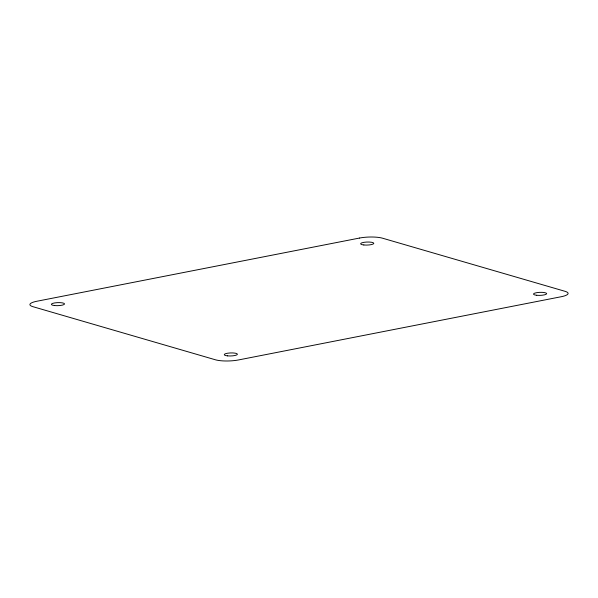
<?xml version="1.0" encoding="UTF-8"?>
<svg xmlns="http://www.w3.org/2000/svg" width="598" height="598" viewBox="0 0 598 598"><rect width="100%" height="100%" fill="white"/><g stroke="black" fill="none" stroke-linecap="round" stroke-linejoin="round"><path stroke-width="0.9" d="M359.51 238.049L36.807 301.265A16.535 3.805 -1.9 0 0 32.965 306.692L215.444 359.794A16.535 3.805 -1.9 0 0 238.49 359.951L561.193 296.735A16.535 3.805 -1.9 0 0 565.035 291.308L382.556 238.206A16.535 3.805 -1.9 0 0 359.51 238.049M363.838 244.971A6.615 1.525 -1.9 0 0 373.802 243.364A6.615 1.525 -1.9 0 0 363.935 242.332A6.615 1.525 -1.9 0 0 363.838 244.971M54.59 305.556A6.615 1.525 -1.9 0 0 64.547 303.941A6.615 1.525 -1.9 0 0 54.68 302.917A6.615 1.525 -1.9 0 0 54.59 305.556M227.457 355.862A6.615 1.525 -1.9 0 0 237.421 354.248A6.615 1.525 -1.9 0 0 227.554 353.224A6.615 1.525 -1.9 0 0 227.457 355.862M536.712 295.277A6.615 1.525 -1.9 0 0 546.669 293.663A6.615 1.525 -1.9 0 0 536.802 292.639A6.615 1.525 -1.9 0 0 536.712 295.277"/></g></svg>
